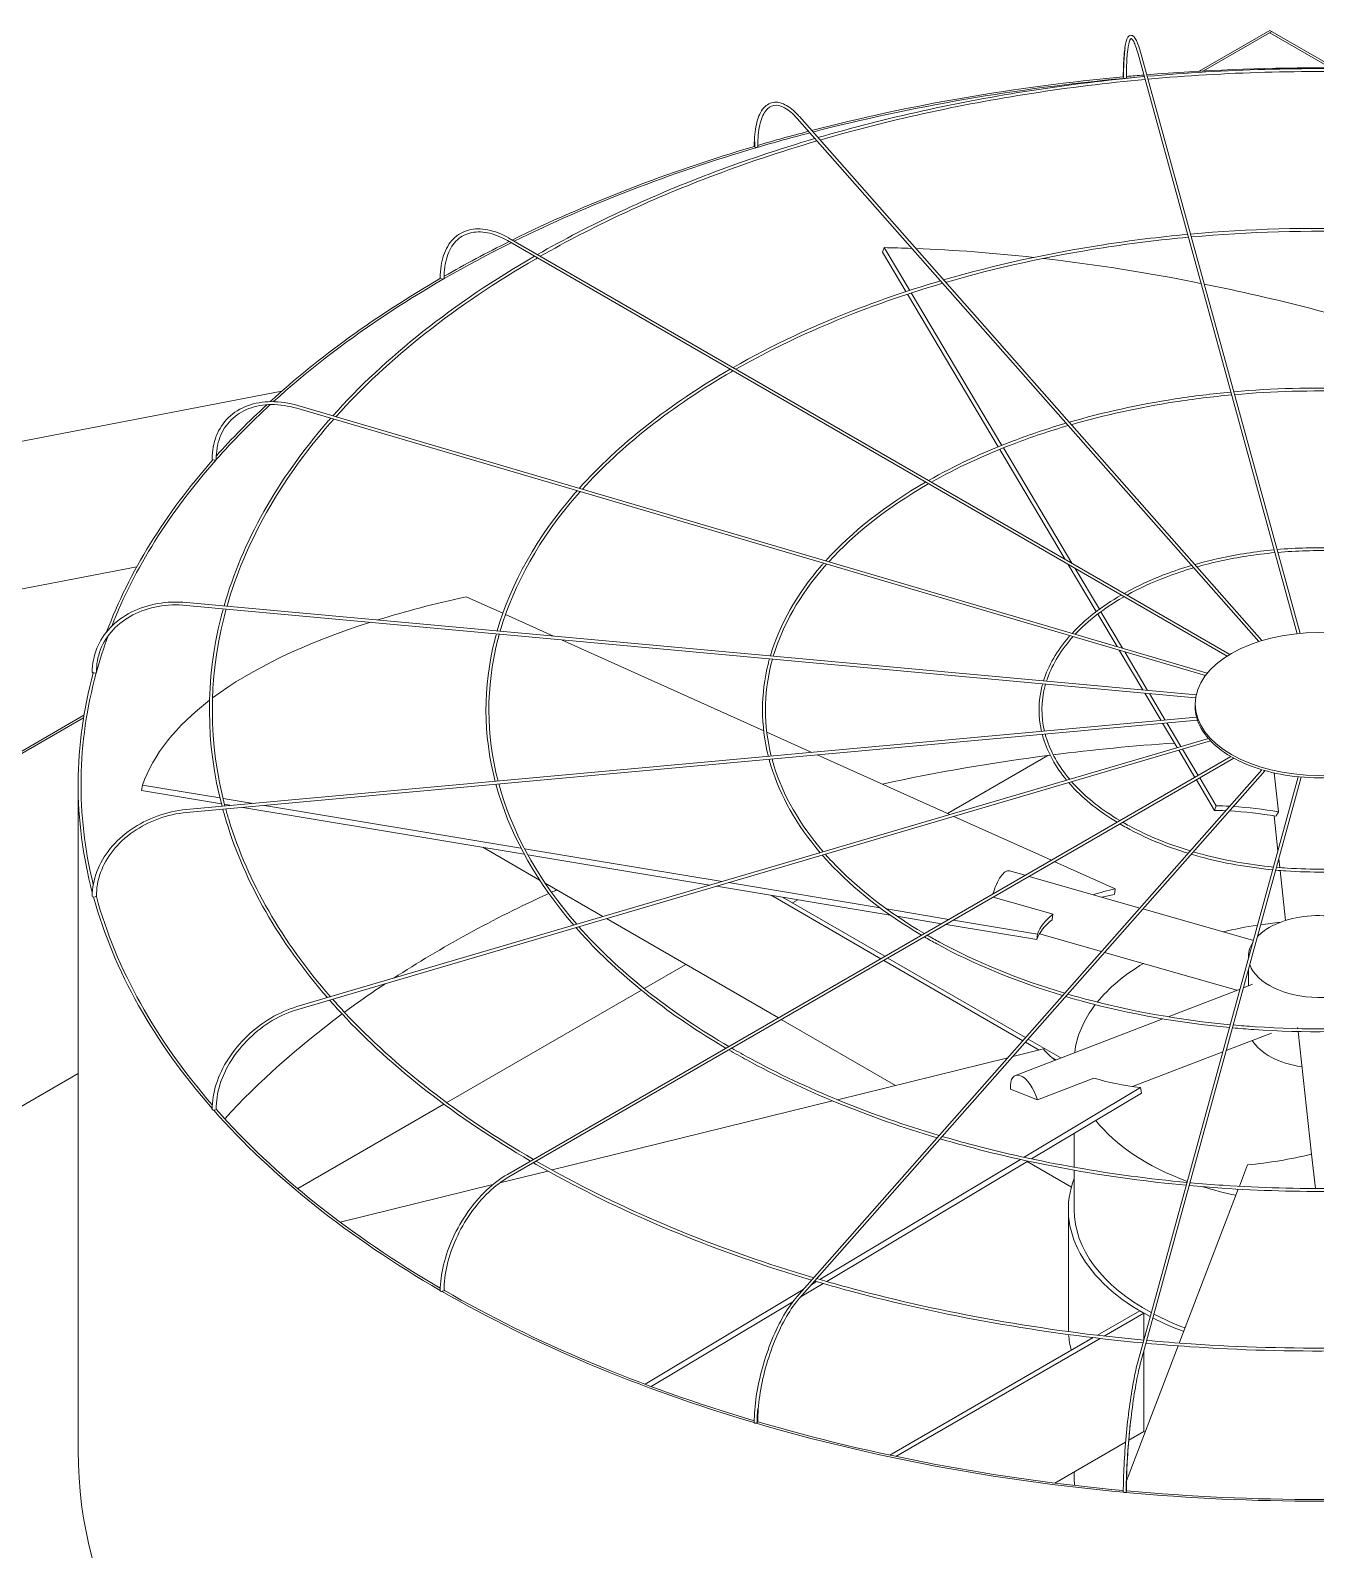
# Model space of a CAD drawing. Header units: millimetres. Extents: x -312439 to 477422, y -331570 to 212570.
# Drawn here: x 395178.6 to 395450.2, y 93202.4 to 93523.3 of the extents above; entities that cross this region are included whole.
import ezdxf

# ---------------------------------------------------------------- set-up
doc = ezdxf.new("R2010")
doc.units = ezdxf.units.MM

msp = doc.modelspace()

# ---------------------------------------------------------------- linework, layer by layer
at = {"color": 0, "linetype": 'Continuous', "lineweight": 0, "extrusion": (8.40036e-17, 0.816497, 0.57735)}
for p, q in [((395425.56, 93514.685), (395440.487, 93523.303)), ((395454.201, 93515.385), (395440.487, 93523.303)), ((395440.92, 93523.053), (395426.518, 93514.738)), ((395453.326, 93515.391), (395440.487, 93522.803)), ((395446.255, 93395.861), (395412.662, 93518.316)), ((395413.253, 93518.478), (395446.874, 93395.92)), ((395340.654, 93504.674), (395438.154, 93394.196)), ((395438.795, 93394.395), (395341.113, 93505.079)), ((395431.453, 93391.118), (395279.421, 93478.894)), ((395432.045, 93391.484), (395279.727, 93479.424)), ((395358.654, 93476.451), (395359.024, 93477.418)), ((395363.616, 93468.11), (395358.654, 93476.451)), ((395359.024, 93477.418), (395364.408, 93468.37)), ((395383.117, 93435.336), (395363.937, 93467.571)), ((395364.729, 93467.83), (395383.879, 93435.644)), ((395231.735, 93447.075), (394492.14, 93304.74)), ((395234.944, 93443.468), (395426.875, 93387.007)), ((395427.284, 93387.525), (395235.117, 93444.056)), ((395397.259, 93411.567), (395383.434, 93434.804)), ((395384.196, 93435.111), (395398.7, 93410.736)), ((395201.128, 93410), (394486.353, 93272.441)), ((395403.825, 93400.532), (395397.9, 93410.49)), ((395399.341, 93409.658), (395404.48, 93401.021)), ((395211.584, 93401.845), (395424.825, 93382.346)), ((395211.64, 93402.455), (395424.939, 93382.95)), ((395278.464, 93400.17), (395270.706, 93403.662)), ((395289.132, 93395.369), (395279.025, 93399.918)), ((395408.229, 93393.131), (395404.14, 93400.002)), ((395404.794, 93400.492), (395409.375, 93392.793)), ((395333.562, 93375.373), (395290.847, 93394.597)), ((395413.673, 93383.981), (395408.689, 93392.357)), ((395409.836, 93392.019), (395414.673, 93383.889)), ((395417.51, 93377.532), (395414.06, 93383.33)), ((395415.06, 93383.239), (395418.406, 93377.614)), ((395424.722, 93380.512), (395424.722, 93381.012)), ((395189.965, 93378.664), (394944.786, 93237.11)), ((394945.743, 93237.163), (395189.873, 93378.111)), ((395425.026, 93378.22), (395211.584, 93358.702)), ((395211.64, 93358.092), (395425.207, 93377.621)), ((395420.926, 93371.79), (395417.857, 93376.949)), ((395418.753, 93377.031), (395421.731, 93372.027)), ((395427.513, 93373.728), (395234.944, 93317.079)), ((395427.973, 93373.225), (395235.117, 93316.491)), ((395343.749, 93370.788), (395334.212, 93375.08)), ((395279.421, 93281.653), (395432.275, 93369.904)), ((395279.727, 93281.123), (395432.894, 93369.554)), ((395372.907, 93357.664), (395344.885, 93370.276)), ((395372.401, 93357.892), (395393.592, 93370.127)), ((395424.663, 93365.509), (395421.249, 93371.247)), ((395422.054, 93371.484), (395425.367, 93365.915)), ((395340.654, 93255.873), (395438.831, 93367.118)), ((395341.113, 93255.468), (395439.481, 93366.93)), ((395442.331, 93358.236), (395441.418, 93366.445)), ((395188.732, 93223.261), (395188.732, 93364.001)), ((395202.136, 93362.743), (395202.301, 93363.888)), ((395218.991, 93359.937), (395202.136, 93362.743)), ((395202.301, 93363.888), (395218.688, 93361.16)), ((395412.662, 93242.231), (395446.516, 93365.637)), ((395413.253, 93242.069), (395447.136, 93365.581)), ((395428.808, 93358.544), (395424.977, 93364.983)), ((395425.68, 93365.389), (395429.178, 93359.511)), ((395219.344, 93361.051), (395225.699, 93359.993)), ((395221.153, 93359.577), (395219.652, 93359.827)), ((395228.084, 93359.596), (395282.287, 93350.571)), ((395428.808, 93358.544), (395429.178, 93359.511)), ((395282.97, 93349.285), (395223.538, 93359.18)), ((395394.356, 93348.011), (395373.765, 93357.278)), ((395441.387, 93357.365), (395442.212, 93349.948)), ((395286.233, 93343.823), (395274.26, 93350.735)), ((395283.044, 93350.446), (395324.759, 93343.5)), ((395322.214, 93342.752), (395283.738, 93349.157)), ((395407.829, 93341.948), (395395.044, 93347.701)), ((395442.395, 93348.3), (395442.6, 93346.46)), ((395385.477, 93345.773), (395388.823, 93344.817)), ((395389.643, 93344.583), (395413.043, 93337.898)), ((395442.669, 93345.84), (395443.844, 93335.273)), ((395299.607, 93336.101), (395287.425, 93343.135)), ((395360.293, 93336.412), (395323.6, 93342.521)), ((395326.145, 93343.27), (395358.174, 93337.937)), ((395335.115, 93340.604), (395358.321, 93327.206)), ((395407.664, 93340.802), (395407.829, 93341.948)), ((395359.187, 93327.706), (395337.549, 93340.198)), ((395339.652, 93338.985), (395340.813, 93339.655)), ((395359.518, 93337.714), (395372.715, 93335.516)), ((395382.074, 93340.213), (395394.697, 93336.607)), ((395413.695, 93337.711), (395437.027, 93331.046)), ((395336.667, 93314.704), (395300.339, 93335.678)), ((395371.138, 93334.606), (395361.717, 93336.175)), ((395391.249, 93331.258), (395372.089, 93334.448)), ((395373.665, 93335.358), (395391.414, 93332.403)), ((395391.249, 93331.258), (395391.414, 93332.403)), ((395391.815, 93332.465), (395404.939, 93328.715)), ((395405.591, 93328.529), (395433.546, 93320.543)), ((395435.981, 93327.665), (395435.981, 93327.236)), ((395308.314, 93320.892), (395317.132, 93325.983)), ((395358.933, 93326.852), (395388.321, 93309.885)), ((395388.906, 93310.548), (395359.799, 93327.353)), ((395435.981, 93324.92), (395435.981, 93321.479)), ((395434.926, 93321.074), (395436.871, 93321.822)), ((395266.595, 93296.805), (395307.746, 93320.564)), ((395418.987, 93314.943), (395434.216, 93320.8)), ((395361.382, 93300.436), (395337.28, 93314.351)), ((395386.763, 93302.548), (395417.86, 93314.509)), ((395431.293, 93307.831), (395440.84, 93311.503)), ((395446.382, 93312.44), (395446.356, 93312.682)), ((395449.331, 93285.926), (395446.451, 93311.826)), ((395392.671, 93308.143), (395386.191, 93306.547)), ((395388.862, 93309.573), (395391.738, 93307.913)), ((395396.365, 93306.241), (395389.447, 93310.235)), ((395385.148, 93306.29), (395349.131, 93297.418)), ((395394.372, 93306.392), (395395.326, 93305.841)), ((395411.467, 93300.205), (395430.583, 93307.558)), ((395188.732, 93302.943), (395060.056, 93228.652)), ((395391.39, 93297.385), (395403.323, 93301.975)), ((395385.694, 93299.655), (395391.39, 93297.385)), ((395388.601, 93285.248), (395413.193, 93299.967)), ((395413.399, 93298.836), (395390.141, 93284.915)), ((395413.399, 93298.836), (395413.193, 93299.967)), ((395235.13, 93278.639), (395266.016, 93296.471)), ((395348.126, 93297.17), (395288.857, 93282.571)), ((395399.157, 93283.154), (395399.157, 93290.311)), ((395449.331, 93285.926), (395450.139, 93278.66)), ((395345.459, 93259.424), (395387.835, 93284.789)), ((395389.371, 93284.454), (395346.872, 93259.015)), ((395398.572, 93278.964), (395389.22, 93284.363)), ((395399.157, 93274.222), (395399.157, 93282.532)), ((395435.799, 93283.662), (395434.061, 93279.124)), ((395276.345, 93279.489), (395244.085, 93271.543)), ((395287.984, 93282.356), (395277.792, 93279.846)), ((395433.831, 93278.523), (395421.376, 93246.015)), ((395397.932, 93249.219), (395397.932, 93274.222)), ((395308.515, 93237.31), (395341.916, 93257.303)), ((395346.153, 93258.585), (395341.3, 93255.68)), ((395343.647, 93258.339), (395344.742, 93258.995)), ((395339.727, 93254.738), (395309.807, 93236.829)), ((395413.032, 93252.827), (395404.09, 93247.664)), ((395405.533, 93247.497), (395413.898, 93252.327)), ((395413.898, 93252.327), (395413.032, 93252.827)), ((395413.898, 93252.327), (395413.898, 93246.738)), ((395403.204, 93247.153), (395360.219, 93222.335)), ((395361.486, 93222.066), (395404.643, 93246.983)), ((395421.147, 93245.417), (395410.225, 93216.91)), ((395413.898, 93244.423), (395413.898, 93227.323)), ((395410.03, 93225.09), (395395.059, 93216.447)), ((395413.898, 93227.323), (395410.695, 93225.474)), ((395399.157, 93217.826), (395399.157, 93218.813)), ((395409.547, 93215.141), (395409.444, 93214.872))]:
    msp.add_line(p, q, dxfattribs=at)
at = {"color": 0, "linetype": 'Continuous', "lineweight": 0}
for centre, major_axis, ratio, start_param, end_param in [((395450.957, 93364.001), (-262.225, 0), 0.5773503, 4.8542575, 4.8684283), ((395450.957, 93364.001), (-262.225, 0), 0.5773503, 4.5737285, 4.8518651), ((395450.957, 93364.001), (-262.225, 0), 0.5773503, 4.8709744, 5.1337903), ((395450.957, 93364.001), (-261.613, 0), 0.5773503, 4.8702538, 5.1336735), ((395409.852, 93513.508), (0.306, 0), 0.5773503, 3.1415927, 3.7072911), ((395409.9, 93513.333), (0.306, 0.001), 0.5647458, 3.2969897, 4.867786), ((395409.9, 93513.333), (0.306, 0.001), 0.5647458, 4.867786, 6.2831853), ((395450.957, 93364.001), (-261.613, 0), 0.5773503, 4.8601846, 4.8693633), ((395450.957, 93364.001), (-261.613, 0), 0.5773503, 5.1364588, 5.1836819), ((395450.957, 93364.001), (-262.225, 0), 0.5773503, 5.1365691, 5.1818933), ((395450.957, 93364.001), (-262.225, 0), 0.5773503, 5.1849758, 5.420347), ((395450.957, 93364.001), (-261.613, 0), 0.5773503, 5.183912, 5.4201653), ((395331.87, 93498.879), (0.306, 0), 0.5773503, 3.1415927, 4.134446), ((395332.01, 93498.722), (0.306, 0.003), 0.5659728, 3.6079382, 5.1787345), ((395332.01, 93498.722), (0.306, 0.003), 0.5659728, 5.1787345, 6.2831853), ((395450.957, 93364.001), (-261.613, 0), 0.5773503, 5.4234857, 5.718128), ((395450.957, 93364.001), (-262.225, 0), 0.5773503, 5.4236595, 5.4949761), ((395451.327, 93322.284), (-236.033, 90.421), 0.5343599, 5.2814302, 5.3074736), ((395451.327, 93322.284), (-236.033, 90.421), 0.5343599, 5.1688261, 5.2776752), ((395451.327, 93322.284), (-236.033, 90.421), 0.5343599, 5.0198116, 5.1604272), ((395450.957, 93364.001), (-262.225, 0), 0.5773503, 5.4989549, 5.7196003), ((395265.536, 93471.054), (0.306, 0), 0.5773503, 3.1415927, 4.450555), ((395265.752, 93470.929), (0.306, 0.004), 0.5683066, 3.9193388, 5.4901351), ((395265.752, 93470.929), (0.306, 0.004), 0.5683066, 5.4901351, 6.2831853), ((395451.327, 93322.284), (-236.033, 90.421), 0.5343599, 4.8289255, 5.0170065), ((395450.957, 93364.001), (-261.613, 0), 0.5773503, 5.7230202, 5.8115447), ((395450.957, 93364.001), (-262.225, 0), 0.5773503, 5.7247725, 5.8068149), ((395450.957, 93364.001), (-262.225, 0), 0.5773503, 5.8129334, 6.0685314), ((395450.957, 93364.001), (-261.613, 0), 0.5773503, 5.8119417, 6.0598961), ((395217.341, 93432.755), (0.306, 0), 0.5773503, 3.1415927, 4.7647143), ((395217.614, 93432.675), (0.306, 0.005), 0.5715189, 4.2314546, 5.8022509), ((395217.614, 93432.675), (0.306, 0.005), 0.5715189, 5.8022509, 6.2831853), ((395451.122, 93322.463), (-250.189, 35.961), 0.3284711, 5.5638228, 5.6785471), ((395451.122, 93322.463), (-250.189, 35.961), 0.3284711, 5.6885713, 5.965771), ((395450.957, 93364.001), (-261.613, 0), 0.5773503, 6.0736106, 6.1250005), ((395450.957, 93364.001), (-262.225, 0), 0.5773503, 6.126925, 6.4343205), ((395450.957, 93364.001), (-261.613, 0), 0.5773503, 6.1262297, 6.4235661), ((395192.003, 93387.733), (0.306, 0), 0.5773503, 3.1415927, 5.0788735), ((395192.306, 93387.705), (0.306, 0.006), 0.5752952, 4.5444916, 6.1152879), ((395192.306, 93387.705), (0.306, 0.006), 0.5752952, 6.1152879, 6.2831853), ((395451.122, 93322.463), (-250.189, 35.961), 0.3284711, 5.9728515, 6.2156373), ((395450.849, 93380.512), (-26.126, 0), 0.5773503, 0, 0.1535113), ((395450.849, 93380.512), (-26.126, 0), 0.5773503, 0.160648, 0.4676706), ((395450.957, 93222.761), (-261.613, 0), 0.5773503, 4.8296672, 4.9289778), ((395450.849, 93380.512), (-26.126, 0), 0.5773503, 0.4748072, 0.7818298), ((395450.957, 93222.761), (-261.613, 0), 0.5773503, 4.9315023, 5.0730373), ((395450.849, 93380.512), (-26.126, 0), 0.5773503, 0.7889665, 1.0959891), ((395450.849, 93380.512), (-26.126, 0), 0.5773503, 1.1031258, 1.4101484), ((395450.849, 93380.512), (-26.126, 0), 0.5773503, 1.417285, 1.7243076), ((395451.327, 93322.284), (56.639, -21.698), 0.5343599, 2.113134, 2.1658809), ((395450.957, 93321.318), (-56.639, 21.698), 0.5343599, 5.2632147, 5.3074736), ((395450.957, 93321.318), (-56.639, 21.698), 0.5343599, 5.0728277, 5.2488944), ((395451.327, 93322.284), (56.639, -21.698), 0.5343599, 1.92896, 2.0989228), ((395383.959, 93340.458), (1.518, 5.315), 0.3621096, 0, 1.5955332), ((395192.003, 93340.394), (0.306, 0), 0.5773503, 3.1415927, 5.3930328), ((395450.957, 93364.001), (-262.225, 0), 0.5773503, 0.15775, 0.4689102), ((395192.306, 93340.421), (0.306, 0.006), 0.5792658, 4.8585762, 6.2831853), ((395450.957, 93364.001), (-261.613, 0), 0.5773503, 0.1573017, 0.4645126), ((395450.957, 93222.761), (-261.613, 0), 0.5773503, 5.3840325, 5.5566031), ((395450.957, 93222.761), (-261.613, 0), 0.5773503, 5.3759613, 5.381266), ((395451.122, 93322.463), (-60.036, 8.629), 0.3284711, 5.5638228, 5.6832782), ((395450.957, 93321.318), (-60.036, 8.629), 0.3284711, 5.5638228, 5.6281345), ((395450.957, 93321.318), (-60.036, 8.629), 0.3284711, 5.9809914, 6.2156373), ((395451.122, 93322.463), (-60.036, 8.629), 0.3284711, 5.9787164, 6.2156373), ((395450.957, 93305.353), (-51.8, 0), 0.5773503, 4.9668384, 5.1151413), ((395450.957, 93305.353), (-51.8, 0), 0.5773503, 4.8725497, 4.9536635), ((395450.957, 93327.665), (-14.976, 0), 0.5773503, 3.6916997, 5.4977871), ((395450.957, 93327.665), (-14.976, 0), 0.5773503, 5.9253681, 6.3268432), ((395450.957, 93327.665), (-14.976, 0), 0.5773503, 5.4977871, 5.7722245), ((395450.957, 93305.353), (-51.8, 0), 0.5773503, 5.5125312, 5.8454489), ((395450.957, 93327.665), (-14.976, 0), 0.5773503, 0.1968015, 2.9056449), ((395450.957, 93222.761), (-261.613, 0), 0.5773503, 5.5668053, 5.6187776), ((395450.957, 93222.761), (-261.613, 0), 0.5773503, 5.6218563, 5.7966666), ((395450.957, 93305.353), (-51.8, 0), 0.5773503, 5.864801, 6.2160224), ((395450.751, 93322.449), (-59.674, -10.853), 0.3443205, 0.1772511, 0.3142745), ((395450.957, 93312.758), (-14.976, 0), 0.5773503, 0.3310244, 1.3226651), ((395388.748, 93297.389), (-1.984, 5.159), 0.4527097, 4.5393785, 7.2340672), ((395450.751, 93322.449), (-59.674, -10.853), 0.3443205, 0.5921448, 0.8290657), ((395217.341, 93295.371), (0.306, 0), 0.5773503, 3.1415927, 5.7071921), ((395217.614, 93295.451), (0.306, 0.005), 0.5830421, 5.1737369, 6.2831853), ((395450.957, 93364.001), (-261.613, 0), 0.5773503, 0.4715588, 0.781436), ((395450.957, 93364.001), (-262.225, 0), 0.5773503, 0.4717795, 0.7837457), ((395450.957, 93305.353), (-51.8, 0), 0.5773503, 0.4237953, 1.0021877), ((395450.587, 93322.257), (-56.425, -22.248), 0.5660586, 1.0925617, 1.3294826), ((395450.957, 93274.222), (-53.025, 0), 0.5773503, 6.0678252, 7.1147249), ((395450.957, 93305.353), (-51.8, 0), 0.5773503, 1.0153625, 1.0203014), ((395450.957, 93305.353), (-51.8, 0), 0.5773503, 1.0757224, 1.2236785), ((395450.957, 93274.222), (51.8, 0), 0.5773503, 3.1415927, 3.9574848), ((395265.536, 93257.073), (0.306, 0), 0.5773503, 3.1415927, 6.0213513), ((395450.957, 93364.001), (-262.225, 0), 0.5773503, 0.7858257, 1.0981183), ((395265.752, 93257.198), (0.306, 0.004), 0.5862544, 5.4898935, 6.2831853), ((395450.957, 93364.001), (-261.613, 0), 0.5773503, 0.7858227, 1.096892), ((395450.957, 93274.222), (-53.025, 0), 0.5773503, 0.8456372, 1.0001122), ((395450.957, 93274.222), (51.8, 0), 0.5773503, 3.9720631, 4.1329788), ((395450.957, 93249.219), (53.025, 0), 0.5773503, 3.1415927, 3.1671433), ((395450.957, 93249.219), (53.025, 0), 0.5773503, 3.1875095, 3.2970925), ((395331.87, 93229.247), (-0.306, 0), 0.5773503, 0, 3.1415927), ((395450.957, 93364.001), (-262.225, 0), 0.5773503, 1.0998851, 1.4125333), ((395332.01, 93229.405), (-0.306, -0.003), 0.5885883, 2.6652649, 3.1415927), ((395450.957, 93364.001), (-261.613, 0), 0.5773503, 1.1000981, 1.4118355), ((395450.957, 93249.219), (53.025, 0), 0.5773503, 3.9385413, 3.9453811), ((395450.957, 93223.261), (262.225, 0), 0.5773503, 3.1415927, 5.4977871), ((395450.957, 93217.826), (51.8, 0), 0.5773503, 3.1415927, 3.2048035), ((395409.852, 93214.619), (-0.306, 0), 0.5773503, 0, 3.1415927), ((395450.957, 93364.001), (-262.225, 0), 0.5773503, 1.4139544, 1.727034), ((395409.9, 93214.793), (-0.306, -0.001), 0.5898153, 2.9827557, 3.1415927), ((395450.957, 93364.001), (-261.613, 0), 0.5773503, 1.41439, 1.726367)]:
    msp.add_ellipse(centre, major_axis=major_axis, ratio=ratio, start_param=start_param, end_param=end_param, dxfattribs=at)
msp.add_ellipse((395450.849, 93381.012), major_axis=(26.126, 0), ratio=0.5773503, dxfattribs=at)
for points, knots in [([(395409.545, 93513.508), (395409.545, 93515.212), (395409.597, 93516.728), (395409.8, 93519.247), (395409.949, 93520.246), (395410.351, 93521.668), (395410.577, 93522.183), (395411.362, 93522.299), (395411.61, 93522.151), (395412.161, 93521.566), (395412.469, 93520.911), (395412.948, 93519.53), (395413.101, 93519.032), (395413.253, 93518.478)], [4.712389, 4.712389, 4.712389, 4.712389, 5.0265482, 5.0265482, 5.3407075, 5.3407075, 5.6548668, 5.6548668, 5.8236028, 5.8236028, 6.1377621, 6.1377621, 6.2831853, 6.2831853, 6.2831853, 6.2831853]), ([(395412.662, 93518.316), (395412.344, 93519.476), (395412.025, 93520.368), (395411.468, 93521.448), (395411.219, 93521.598), (395411.193, 93521.598), (395410.988, 93521.45), (395410.635, 93520.285), (395410.491, 93519.435), (395410.281, 93517.191), (395410.219, 93515.761), (395410.205, 93513.873), (395410.205, 93513.606), (395410.206, 93513.334)], [0, 0, 0, 0, 0.3152669, 0.3152669, 0.6094726, 0.6094726, 0.9267406, 0.9267406, 1.2208373, 1.2208373, 1.5356304, 1.5356304, 1.5863402, 1.5863402, 1.5863402, 1.5863402]), ([(395409.927, 93519.644), (395409.918, 93519.583), (395409.909, 93519.521), (395409.757, 93518.434), (395409.663, 93517.131), (395409.6, 93514.894), (395409.591, 93514.133), (395409.593, 93513.333)], [1.10131175, 1.10131175, 1.10131175, 1.10131175, 1.12076762, 1.12076762, 1.43803566, 1.43803566, 1.5863026, 1.5863026, 1.5863026, 1.5863026]), ([(395413.972, 93513.541), (395405.965, 93512.804), (395398.025, 93511.827), (395374.598, 93508.201), (395359.436, 93504.853), (395345.029, 93500.642)], [5.65586592, 5.65586592, 5.65586592, 5.65586592, 5.75969853, 5.75969853, 5.96646224, 5.96646224, 5.96646224, 5.96646224]), ([(395487.106, 93513.598), (395479.611, 93514.276), (395472.06, 93514.743), (395447.832, 93515.559), (395431.074, 93515.089), (395414.592, 93513.598)], [5.342386, 5.342386, 5.342386, 5.342386, 5.43953692, 5.43953692, 5.65318828, 5.65318828, 5.65318828, 5.65318828]), ([(395486.941, 93512.998), (395479.423, 93513.676), (395471.848, 93514.141), (395447.729, 93514.941), (395431.107, 93514.472), (395414.756, 93512.998)], [5.34285963, 5.34285963, 5.34285963, 5.34285963, 5.44045758, 5.44045758, 5.65271466, 5.65271466, 5.65271466, 5.65271466]), ([(395414.137, 93512.941), (395406.059, 93512.2), (395398.05, 93511.214), (395374.729, 93507.596), (395359.732, 93504.288), (395345.477, 93500.135)], [5.65539644, 5.65539644, 5.65539644, 5.65539644, 5.76029586, 5.76029586, 5.96514032, 5.96514032, 5.96514032, 5.96514032]), ([(395331.564, 93498.879), (395331.564, 93500.595), (395331.715, 93502.144), (395332.311, 93504.769), (395332.756, 93505.847), (395333.937, 93507.432), (395334.686, 93507.938), (395336.326, 93508.223), (395337.185, 93508.05), (395338.999, 93507.129), (395339.963, 93506.343), (395340.987, 93505.221), (395341.05, 93505.15), (395341.113, 93505.079)], [4.712389, 4.712389, 4.712389, 4.712389, 5.0265482, 5.0265482, 5.3407075, 5.3407075, 5.6548668, 5.6548668, 5.9484515, 5.9484515, 6.2626108, 6.2626108, 6.2831853, 6.2831853, 6.2831853, 6.2831853]), ([(395340.654, 93504.674), (395339.74, 93505.71), (395338.832, 93506.475), (395337.149, 93507.397), (395336.383, 93507.554), (395335.042, 93507.319), (395334.445, 93506.925), (395333.417, 93505.526), (395333.001, 93504.521), (395332.449, 93502.018), (395332.309, 93500.527), (395332.315, 93498.821), (395332.315, 93498.773), (395332.316, 93498.724)], [0, 0, 0, 0, 0.3146448, 0.3146448, 0.6289116, 0.6289116, 0.9461796, 0.9461796, 1.2634477, 1.2634477, 1.5772832, 1.5772832, 1.5863402, 1.5863402, 1.5863402, 1.5863402]), ([(395344.38, 93500.452), (395336.707, 93498.191), (395329.249, 93495.686), (395309.017, 93487.998), (395296.84, 93482.29), (395285.762, 93475.94)], [5.96956861, 5.96956861, 5.96956861, 5.96956861, 6.07987049, 6.07987049, 6.27966483, 6.27966483, 6.27966483, 6.27966483]), ([(395344.827, 93499.945), (395337.054, 93497.663), (395329.503, 93495.129), (395309.352, 93487.468), (395297.326, 93481.84), (395286.376, 93475.585)], [5.96825255, 5.96825255, 5.96825255, 5.96825255, 6.08012371, 6.08012371, 6.27780239, 6.27780239, 6.27780239, 6.27780239]), ([(395331.713, 93499.734), (395331.707, 93499.53), (395331.704, 93499.323), (395331.702, 93498.983), (395331.702, 93498.853), (395331.703, 93498.721)], [7.805980691, 7.805980691, 7.805980691, 7.805980691, 7.845140151, 7.845140151, 7.869416781, 7.869416781, 7.869416781, 7.869416781]), ([(395265.23, 93471.054), (395265.23, 93472.779), (395265.466, 93474.374), (395266.399, 93477.153), (395267.098, 93478.337), (395268.896, 93480.157), (395269.995, 93480.793), (395272.463, 93481.445), (395273.829, 93481.462), (395276.694, 93480.893), (395278.193, 93480.305), (395279.701, 93479.439), (395279.714, 93479.432), (395279.727, 93479.424)], [0, 0, 0, 0, 0.3141593, 0.3141593, 0.6283185, 0.6283185, 0.9411039, 0.9411039, 1.2538555, 1.2538555, 1.5680148, 1.5680148, 1.5707963, 1.5707963, 1.5707963, 1.5707963]), ([(395477.963, 93480.27), (395472.379, 93480.773), (395466.754, 93481.12), (395448.636, 93481.732), (395436.083, 93481.382), (395423.734, 93480.27)], [5.34296141, 5.34296141, 5.34296141, 5.34296141, 5.43938168, 5.43938168, 5.65261288, 5.65261288, 5.65261288, 5.65261288]), ([(395279.421, 93478.894), (395277.983, 93479.724), (395276.552, 93480.284), (395273.852, 93480.819), (395272.586, 93480.795), (395270.334, 93480.181), (395269.348, 93479.594), (395267.725, 93477.9), (395267.089, 93476.791), (395266.244, 93474.144), (395266.036, 93472.606), (395266.058, 93470.933)], [4.712389, 4.712389, 4.712389, 4.712389, 5.029657, 5.029657, 5.3469251, 5.3469251, 5.6641931, 5.6641931, 5.9814611, 5.9814611, 6.2987292, 6.2987292, 6.2987292, 6.2987292]), ([(395423.115, 93480.213), (395417.129, 93479.661), (395411.193, 93478.93), (395393.677, 93476.221), (395382.339, 93473.721), (395371.562, 93470.577)], [5.65618024, 5.65618024, 5.65618024, 5.65618024, 5.75959703, 5.75959703, 5.96555925, 5.96555925, 5.96555925, 5.96555925]), ([(395423.279, 93479.613), (395417.224, 93479.057), (395411.218, 93478.317), (395393.808, 93475.615), (395382.636, 93473.156), (395372.01, 93470.07)], [5.6555551, 5.6555551, 5.6555551, 5.6555551, 5.760393, 5.760393, 5.9637948, 5.9637948, 5.9637948, 5.9637948]), ([(395477.798, 93479.67), (395472.191, 93480.173), (395466.542, 93480.519), (395448.533, 93481.114), (395436.116, 93480.766), (395423.899, 93479.67)], [5.34359392, 5.34359392, 5.34359392, 5.34359392, 5.44060854, 5.44060854, 5.65198037, 5.65198037, 5.65198037, 5.65198037]), ([(395370.913, 93470.387), (395365.162, 93468.693), (395359.573, 93466.815), (395344.453, 93461.07), (395335.362, 93456.815), (395327.086, 93452.082)], [5.96969757, 5.96969757, 5.96969757, 5.96969757, 6.07982614, 6.07982614, 6.27841616, 6.27841616, 6.27841616, 6.27841616]), ([(395371.36, 93469.88), (395365.51, 93468.164), (395359.827, 93466.258), (395344.788, 93460.54), (395335.849, 93456.364), (395327.7, 93451.727)], [5.96794353, 5.96794353, 5.96794353, 5.96794353, 6.08016355, 6.08016355, 6.27592849, 6.27592849, 6.27592849, 6.27592849]), ([(395432.255, 93446.896), (395428.292, 93446.529), (395424.361, 93446.045), (395412.754, 93444.251), (395405.237, 93442.598), (395398.087, 93440.522)], [5.65683386, 5.65683386, 5.65683386, 5.65683386, 5.75939254, 5.75939254, 5.96383461, 5.96383461, 5.96383461, 5.96383461]), ([(395432.419, 93446.296), (395428.386, 93445.925), (395424.386, 93445.432), (395412.885, 93443.646), (395405.534, 93442.033), (395398.535, 93440.014)], [5.65589869, 5.65589869, 5.65589869, 5.65589869, 5.76058509, 5.76058509, 5.96118261, 5.96118261, 5.96118261, 5.96118261]), ([(395468.823, 93446.953), (395465.15, 93447.281), (395461.449, 93447.509), (395449.44, 93447.917), (395441.089, 93447.688), (395432.874, 93446.953)], [5.34408303, 5.34408303, 5.34408303, 5.34408303, 5.43906993, 5.43906993, 5.65149126, 5.65149126, 5.65149126, 5.65149126]), ([(395468.659, 93446.353), (395464.962, 93446.681), (395461.237, 93446.907), (395449.337, 93447.299), (395441.122, 93447.071), (395433.039, 93446.353)], [5.34503474, 5.34503474, 5.34503474, 5.34503474, 5.44090812, 5.44090812, 5.65053954, 5.65053954, 5.65053954, 5.65053954]), ([(395217.035, 93432.755), (395217.035, 93434.488), (395217.334, 93436.138), (395218.51, 93439.108), (395219.386, 93440.426), (395221.627, 93442.593), (395222.99, 93443.441), (395226.062, 93444.582), (395227.769, 93444.876), (395231.357, 93444.889), (395233.238, 93444.608), (395235.117, 93444.056)], [4.712389, 4.712389, 4.712389, 4.712389, 5.0265482, 5.0265482, 5.3407075, 5.3407075, 5.6548668, 5.6548668, 5.969026, 5.969026, 6.2831853, 6.2831853, 6.2831853, 6.2831853]), ([(395234.944, 93443.468), (395233.128, 93444.002), (395231.315, 93444.269), (395227.881, 93444.246), (395226.259, 93443.956), (395223.367, 93442.856), (395222.096, 93442.046), (395220.022, 93439.988), (395219.218, 93438.739), (395218.152, 93435.916), (395217.892, 93434.342), (395217.92, 93432.68)], [0, 0, 0, 0, 0.317268, 0.317268, 0.6345361, 0.6345361, 0.9518041, 0.9518041, 1.2690722, 1.2690722, 1.5863402, 1.5863402, 1.5863402, 1.5863402]), ([(395242.085, 93441.368), (395241.859, 93441.112), (395241.635, 93440.857), (395230.795, 93428.388), (395223.397, 93415.233), (395219.562, 93401.731)], [0.31387846, 0.31387846, 0.31387846, 0.31387846, 0.32022171, 0.32022171, 0.6228537, 0.6228537, 0.6228537, 0.6228537]), ([(395242.734, 93441.177), (395242.461, 93440.869), (395242.19, 93440.561), (395231.358, 93428.115), (395224.005, 93415.059), (395220.183, 93401.674)], [0.31209175, 0.31209175, 0.31209175, 0.31209175, 0.31977769, 0.31977769, 0.62202139, 0.62202139, 0.62202139, 0.62202139]), ([(395397.438, 93440.332), (395393.613, 93439.204), (395389.895, 93437.954), (395379.885, 93434.152), (395373.878, 93431.347), (395368.4, 93428.229)], [5.97003164, 5.97003164, 5.97003164, 5.97003164, 6.07973571, 6.07973571, 6.27604568, 6.27604568, 6.27604568, 6.27604568]), ([(395397.885, 93439.825), (395393.96, 93438.675), (395390.149, 93437.397), (395380.22, 93433.622), (395374.365, 93430.896), (395369.015, 93427.874)], [5.96740299, 5.96740299, 5.96740299, 5.96740299, 6.08024114, 6.08024114, 6.27230164, 6.27230164, 6.27230164, 6.27230164]), ([(395294.15, 93426.051), (395293.974, 93425.851), (395293.799, 93425.651), (395285.705, 93416.339), (395280.169, 93406.528), (395277.273, 93396.453)], [0.31368489, 0.31368489, 0.31368489, 0.31368489, 0.32029533, 0.32029533, 0.62093354, 0.62093354, 0.62093354, 0.62093354]), ([(395294.799, 93425.86), (395294.575, 93425.608), (395294.353, 93425.356), (395286.268, 93416.067), (395280.776, 93406.354), (395277.894, 93396.397)], [0.31130083, 0.31130083, 0.31130083, 0.31130083, 0.31970361, 0.31970361, 0.61980435, 0.61980435, 0.61980435, 0.61980435]), ([(395459.683, 93413.636), (395457.92, 93413.79), (395456.145, 93413.898), (395450.244, 93414.101), (395446.097, 93413.993), (395442.014, 93413.636)], [5.34742678, 5.34742678, 5.34742678, 5.34742678, 5.43812478, 5.43812478, 5.64814751, 5.64814751, 5.64814751, 5.64814751]), ([(395441.394, 93413.579), (395439.454, 93413.398), (395437.529, 93413.16), (395431.832, 93412.281), (395428.135, 93411.475), (395424.612, 93410.465)], [5.65878241, 5.65878241, 5.65878241, 5.65878241, 5.75876753, 5.75876753, 5.95869527, 5.95869527, 5.95869527, 5.95869527]), ([(395441.559, 93412.98), (395439.548, 93412.793), (395437.555, 93412.547), (395431.963, 93411.676), (395428.432, 93410.91), (395425.061, 93409.956)], [5.65692719, 5.65692719, 5.65692719, 5.65692719, 5.76114351, 5.76114351, 5.95335964, 5.95335964, 5.95335964, 5.95335964]), ([(395459.519, 93413.035), (395457.732, 93413.189), (395455.933, 93413.296), (395450.141, 93413.483), (395446.13, 93413.376), (395442.179, 93413.035)], [5.34934775, 5.34934775, 5.34934775, 5.34934775, 5.44178794, 5.44178794, 5.64622654, 5.64622654, 5.64622654, 5.64622654]), ([(395346.208, 93410.737), (395346.083, 93410.596), (395345.959, 93410.454), (395340.611, 93404.299), (395336.937, 93397.826), (395334.982, 93391.176)], [0.31344956, 0.31344956, 0.31344956, 0.31344956, 0.32044212, 0.32044212, 0.61727915, 0.61727915, 0.61727915, 0.61727915]), ([(395346.857, 93410.546), (395346.685, 93410.353), (395346.514, 93410.159), (395341.174, 93404.027), (395337.545, 93397.653), (395335.603, 93391.12)], [0.30986952, 0.30986952, 0.30986952, 0.30986952, 0.31955549, 0.31955549, 0.6155298, 0.6155298, 0.6155298, 0.6155298]), ([(395423.962, 93410.276), (395422.064, 93409.715), (395420.217, 93409.094), (395415.317, 93407.234), (395412.393, 93405.879), (395409.715, 93404.376)], [5.97102709, 5.97102709, 5.97102709, 5.97102709, 6.0794509, 6.0794509, 6.26898955, 6.26898955, 6.26898955, 6.26898955]), ([(395424.41, 93409.769), (395422.411, 93409.186), (395420.471, 93408.537), (395415.653, 93406.704), (395412.882, 93405.428), (395410.333, 93404.019)], [5.96578422, 5.96578422, 5.96578422, 5.96578422, 6.08045705, 6.08045705, 6.26142742, 6.26142742, 6.26142742, 6.26142742]), ([(395191.697, 93387.733), (395191.697, 93389.469), (395192.03, 93391.177), (395193.329, 93394.363), (395194.294, 93395.841), (395196.759, 93398.42), (395198.257, 93399.521), (395201.637, 93401.242), (395203.518, 93401.861), (395207.48, 93402.563), (395209.56, 93402.645), (395211.64, 93402.455)], [4.712389, 4.712389, 4.712389, 4.712389, 5.0265482, 5.0265482, 5.3407075, 5.3407075, 5.6548668, 5.6548668, 5.969026, 5.969026, 6.2831853, 6.2831853, 6.2831853, 6.2831853]), ([(395211.584, 93401.845), (395209.569, 93402.03), (395207.554, 93401.947), (395203.731, 93401.259), (395201.922, 93400.653), (395198.691, 93398.982), (395197.269, 93397.918), (395194.95, 93395.439), (395194.053, 93394.025), (395192.869, 93390.987), (395192.581, 93389.363), (395192.612, 93387.711)], [6.2831853, 6.2831853, 6.2831853, 6.2831853, 6.6004533, 6.6004533, 6.9177214, 6.9177214, 7.2349894, 7.2349894, 7.5522575, 7.5522575, 7.8695255, 7.8695255, 7.8695255, 7.8695255]), ([(395219.394, 93401.131), (395219.235, 93400.554), (395219.082, 93399.975), (395215.583, 93386.156), (395215.65, 93372.622), (395219.133, 93359.392)], [0.6273321, 0.6273321, 0.6273321, 0.6273321, 0.64026634, 0.64026634, 0.9362265, 0.9362265, 0.9362265, 0.9362265]), ([(395220.014, 93401.074), (395219.852, 93400.489), (395219.696, 93399.904), (395216.193, 93386.118), (395216.262, 93372.637), (395219.751, 93359.449)], [0.62653255, 0.62653255, 0.62653255, 0.62653255, 0.63973087, 0.63973087, 0.93697289, 0.93697289, 0.93697289, 0.93697289]), ([(395277.104, 93395.854), (395276.979, 93395.402), (395276.859, 93394.95), (395274.247, 93384.626), (395274.278, 93374.536), (395276.838, 93364.669)], [0.62689443, 0.62689443, 0.62689443, 0.62689443, 0.64035432, 0.64035432, 0.93404611, 0.93404611, 0.93404611, 0.93404611]), ([(395277.724, 93395.797), (395277.596, 93395.338), (395277.473, 93394.879), (395274.857, 93384.588), (395274.89, 93374.551), (395277.456, 93364.725)], [0.62582334, 0.62582334, 0.62582334, 0.62582334, 0.63964072, 0.63964072, 0.93502054, 0.93502054, 0.93502054, 0.93502054]), ([(395398.266, 93395.423), (395398.192, 93395.34), (395398.12, 93395.258), (395395.517, 93392.258), (395393.705, 93389.124), (395392.695, 93385.899)], [0.31275087, 0.31275087, 0.31275087, 0.31275087, 0.32087906, 0.32087906, 0.60646372, 0.60646372, 0.60646372, 0.60646372]), ([(395398.916, 93395.232), (395398.795, 93395.097), (395398.675, 93394.962), (395396.082, 93391.987), (395394.315, 93388.952), (395393.319, 93385.842)], [0.30556743, 0.30556743, 0.30556743, 0.30556743, 0.31911145, 0.31911145, 0.60263629, 0.60263629, 0.60263629, 0.60263629]), ([(395334.81, 93390.577), (395334.721, 93390.255), (395334.635, 93389.933), (395332.91, 93383.104), (395332.907, 93376.453), (395334.547, 93369.946)], [0.62618978, 0.62618978, 0.62618978, 0.62618978, 0.64052907, 0.64052907, 0.92987427, 0.92987427, 0.92987427, 0.92987427]), ([(395335.43, 93390.52), (395335.338, 93390.191), (395335.25, 93389.862), (395333.52, 93383.066), (395333.519, 93376.468), (395335.165, 93370.003)], [0.62457061, 0.62457061, 0.62457061, 0.62457061, 0.6394598, 0.6394598, 0.93127617, 0.93127617, 0.93127617, 0.93127617]), ([(395392.517, 93385.3), (395392.463, 93385.108), (395392.411, 93384.916), (395391.572, 93381.582), (395391.538, 93378.371), (395392.263, 93375.224)], [0.62410482, 0.62410482, 0.62410482, 0.62410482, 0.64104385, 0.64104385, 0.91753144, 0.91753144, 0.91753144, 0.91753144]), ([(395393.137, 93385.243), (395393.08, 93385.044), (395393.026, 93384.844), (395392.183, 93381.544), (395392.15, 93378.385), (395392.878, 93375.28)], [0.62079185, 0.62079185, 0.62079185, 0.62079185, 0.63891194, 0.63891194, 0.91997787, 0.91997787, 0.91997787, 0.91997787]), ([(395392.41, 93374.622), (395392.479, 93374.358), (395392.554, 93374.094), (395393.568, 93370.743), (395395.237, 93367.735), (395397.57, 93364.919)], [0.93516687, 0.93516687, 0.93516687, 0.93516687, 0.95843835, 0.95843835, 1.2316048, 1.2316048, 1.2316048, 1.2316048]), ([(395393.029, 93374.679), (395393.098, 93374.421), (395393.172, 93374.163), (395394.188, 93370.867), (395395.86, 93367.897), (395398.21, 93365.108)], [0.93813971, 0.93813971, 0.93813971, 0.93813971, 0.96156851, 0.96156851, 1.23828559, 1.23828559, 1.23828559, 1.23828559]), ([(395334.703, 93369.345), (395334.826, 93368.887), (395334.957, 93368.428), (395337.035, 93361.597), (395340.553, 93355.392), (395345.504, 93349.603)], [0.93878416, 0.93878416, 0.93878416, 0.93878416, 0.9592157, 0.9592157, 1.24402203, 1.24402203, 1.24402203, 1.24402203]), ([(395335.322, 93369.402), (395335.445, 93368.949), (395335.575, 93368.497), (395337.655, 93361.723), (395341.178, 93355.555), (395346.148, 93349.793)], [0.94031776, 0.94031776, 0.94031776, 0.94031776, 0.96078603, 0.96078603, 1.24747633, 1.24747633, 1.24747633, 1.24747633]), ([(395276.997, 93364.068), (395277.173, 93363.415), (395277.36, 93362.763), (395280.501, 93352.452), (395285.872, 93343.049), (395293.443, 93334.288)], [0.94000678, 0.94000678, 0.94000678, 0.94000678, 0.95947637, 0.95947637, 1.24820492, 1.24820492, 1.24820492, 1.24820492]), ([(395277.616, 93364.125), (395277.792, 93363.478), (395277.979, 93362.831), (395281.121, 93352.578), (395286.497, 93343.213), (395294.089, 93334.478)], [0.94103976, 0.94103976, 0.94103976, 0.94103976, 0.9605244, 0.9605244, 1.25053309, 1.25053309, 1.25053309, 1.25053309]), ([(395398.002, 93364.408), (395398.249, 93364.123), (395398.502, 93363.84), (395401.308, 93360.808), (395404.502, 93358.265), (395408.228, 93356.02)], [1.24820371, 1.24820371, 1.24820371, 1.24820371, 1.27608724, 1.27608724, 1.54927756, 1.54927756, 1.54927756, 1.54927756]), ([(395398.649, 93364.599), (395398.902, 93364.311), (395399.161, 93364.026), (395401.96, 93361.059), (395405.133, 93358.569), (395408.835, 93356.37)], [1.2552022, 1.2552022, 1.2552022, 1.2552022, 1.28394226, 1.28394226, 1.55644282, 1.55644282, 1.55644282, 1.55644282]), ([(395191.697, 93340.394), (395191.697, 93342.13), (395192.03, 93343.894), (395193.324, 93347.304), (395194.284, 93348.95), (395196.737, 93351.965), (395198.228, 93353.334), (395201.596, 93355.664), (395203.472, 93356.626), (395207.426, 93358.05), (395209.505, 93358.512), (395211.584, 93358.702)], [4.712389, 4.712389, 4.712389, 4.712389, 5.0265482, 5.0265482, 5.3407075, 5.3407075, 5.6548668, 5.6548668, 5.969026, 5.969026, 6.2831853, 6.2831853, 6.2831853, 6.2831853]), ([(395211.64, 93358.092), (395209.624, 93357.908), (395207.608, 93357.457), (395203.777, 93356.067), (395201.963, 93355.128), (395198.72, 93352.857), (395197.29, 93351.526), (395194.96, 93348.608), (395194.058, 93347.022), (395192.869, 93343.754), (395192.581, 93342.073), (395192.612, 93340.427)], [0, 0, 0, 0, 0.317268, 0.317268, 0.6345361, 0.6345361, 0.9518041, 0.9518041, 1.2690722, 1.2690722, 1.5863402, 1.5863402, 1.5863402, 1.5863402]), ([(395219.293, 93358.792), (395219.522, 93357.948), (395219.765, 93357.104), (395223.968, 93343.316), (395231.195, 93330.712), (395241.392, 93318.976)], [0.94070481, 0.94070481, 0.94070481, 0.94070481, 0.95960699, 0.95960699, 1.25038008, 1.25038008, 1.25038008, 1.25038008]), ([(395219.912, 93358.849), (395220.141, 93358.01), (395220.383, 93357.173), (395224.588, 93343.442), (395231.82, 93330.875), (395242.039, 93319.166)], [0.94148414, 0.94148414, 0.94148414, 0.94148414, 0.96039344, 0.96039344, 1.25213605, 1.25213605, 1.25213605, 1.25213605]), ([(395441.831, 93357.291), (395441.936, 93357.565), (395442.076, 93357.843), (395442.276, 93358.155), (395442.303, 93358.195), (395442.331, 93358.236)], [0, 0, 0, 0, 1.7008868, 1.7008868, 1.9577529, 1.9577529, 1.9577529, 1.9577529]), ([(395408.831, 93355.661), (395409.281, 93355.398), (395409.737, 93355.14), (395414.101, 93352.746), (395418.505, 93350.918), (395423.253, 93349.467)], [1.5639266, 1.5639266, 1.5639266, 1.5639266, 1.59638594, 1.59638594, 1.86940636, 1.86940636, 1.86940636, 1.86940636]), ([(395409.443, 93356.014), (395409.888, 93355.757), (395410.342, 93355.504), (395414.658, 93353.17), (395419.01, 93351.387), (395423.699, 93349.972)], [1.5712561, 1.5712561, 1.5712561, 1.5712561, 1.60358263, 1.60358263, 1.87454698, 1.87454698, 1.87454698, 1.87454698]), ([(395345.944, 93349.094), (395346.397, 93348.575), (395346.862, 93348.059), (395352.572, 93341.918), (395359.182, 93336.724), (395366.91, 93332.165)], [1.2523872, 1.2523872, 1.2523872, 1.2523872, 1.27803342, 1.27803342, 1.55997281, 1.55997281, 1.55997281, 1.55997281]), ([(395346.591, 93349.284), (395347.051, 93348.763), (395347.522, 93348.245), (395353.224, 93342.169), (395359.815, 93337.029), (395367.519, 93332.517)], [1.2559207, 1.2559207, 1.2559207, 1.2559207, 1.28197401, 1.28197401, 1.56361702, 1.56361702, 1.56361702, 1.56361702]), ([(395423.898, 93349.273), (395424.52, 93349.089), (395425.148, 93348.911), (395430.646, 93347.42), (395435.824, 93346.488), (395441.123, 93345.977)], [1.88173801, 1.88173801, 1.88173801, 1.88173801, 1.91726722, 1.91726722, 2.19052772, 2.19052772, 2.19052772, 2.19052772]), ([(395424.346, 93349.78), (395424.968, 93349.598), (395425.596, 93349.422), (395431.008, 93347.976), (395436.089, 93347.072), (395441.287, 93346.576)], [1.88697171, 1.88697171, 1.88697171, 1.88697171, 1.922693, 1.922693, 2.19235404, 2.19235404, 2.19235404, 2.19235404]), ([(395441.742, 93345.919), (395442.458, 93345.854), (395443.176, 93345.797), (395449.229, 93345.382), (395454.649, 93345.44), (395459.956, 93345.919)], [2.20116261, 2.20116261, 2.20116261, 2.20116261, 2.23802396, 2.23802396, 2.51122637, 2.51122637, 2.51122637, 2.51122637]), ([(395441.906, 93346.519), (395442.657, 93346.452), (395443.41, 93346.394), (395449.356, 93346), (395454.627, 93346.059), (395459.791, 93346.519)], [2.2030547, 2.2030547, 2.2030547, 2.2030547, 2.24193573, 2.24193573, 2.50933428, 2.50933428, 2.50933428, 2.50933428]), ([(395294.534, 93333.97), (395295.2, 93333.215), (395295.882, 93332.464), (395304.489, 93323.279), (395314.497, 93315.489), (395326.205, 93308.664)], [1.25615972, 1.25615972, 1.25615972, 1.25615972, 1.28131662, 1.28131662, 1.56600951, 1.56600951, 1.56600951, 1.56600951]), ([(395394.697, 93336.607), (395394.685, 93336.553), (395394.674, 93336.5), (395394.591, 93336.094), (395394.532, 93335.749), (395394.485, 93335.425)], [52.4705624, 52.4705624, 52.4705624, 52.4705624, 52.7274285, 52.7274285, 54.4283153, 54.4283153, 54.4283153, 54.4283153]), ([(395293.886, 93333.78), (395294.546, 93333.027), (395295.222, 93332.278), (395303.836, 93323.028), (395313.864, 93315.183), (395325.595, 93308.312)], [1.25379638, 1.25379638, 1.25379638, 1.25379638, 1.27868669, 1.27868669, 1.5635663, 1.5635663, 1.5635663, 1.5635663]), ([(395367.518, 93331.809), (395368.369, 93331.314), (395369.234, 93330.826), (395378.049, 93326.008), (395387.035, 93322.316), (395396.727, 93319.41)], [1.56734097, 1.56734097, 1.56734097, 1.56734097, 1.5981909, 1.5981909, 1.87714164, 1.87714164, 1.87714164, 1.87714164]), ([(395368.13, 93332.162), (395368.978, 93331.673), (395369.839, 93331.191), (395378.606, 93326.433), (395387.54, 93322.786), (395397.173, 93319.916)], [1.57102631, 1.57102631, 1.57102631, 1.57102631, 1.60180119, 1.60180119, 1.87974458, 1.87974458, 1.87974458, 1.87974458]), ([(395241.836, 93318.468), (395242.7, 93317.484), (395243.585, 93316.506), (395255.103, 93304.147), (395268.551, 93293.65), (395284.291, 93284.465)], [1.25457919, 1.25457919, 1.25457919, 1.25457919, 1.27901417, 1.27901417, 1.56542833, 1.56542833, 1.56542833, 1.56542833]), ([(395242.484, 93318.659), (395243.354, 93317.672), (395244.245, 93316.692), (395255.756, 93304.399), (395269.185, 93293.956), (395284.902, 93284.818)], [1.25635494, 1.25635494, 1.25635494, 1.25635494, 1.28098769, 1.28098769, 1.56726607, 1.56726607, 1.56726607, 1.56726607]), ([(395397.374, 93319.217), (395398.604, 93318.854), (395399.845, 93318.503), (395410.889, 93315.521), (395421.315, 93313.662), (395431.983, 93312.659)], [1.88333864, 1.88333864, 1.88333864, 1.88333864, 1.91863403, 1.91863403, 2.19480098, 2.19480098, 2.19480098, 2.19480098]), ([(395397.821, 93319.724), (395399.051, 93319.363), (395400.293, 93319.015), (395411.251, 93316.076), (395421.58, 93314.247), (395432.147, 93313.259)], [1.88596498, 1.88596498, 1.88596498, 1.88596498, 1.92135596, 1.92135596, 2.19572889, 2.19572889, 2.19572889, 2.19572889]), ([(395217.035, 93295.371), (395217.035, 93297.104), (395217.334, 93298.919), (395218.496, 93302.539), (395219.359, 93304.344), (395221.564, 93307.773), (395222.905, 93309.397), (395225.936, 93312.306), (395227.625, 93313.592), (395231.19, 93315.702), (395233.065, 93316.526), (395234.944, 93317.079)], [4.712389, 4.712389, 4.712389, 4.712389, 5.0265482, 5.0265482, 5.3407075, 5.3407075, 5.6548668, 5.6548668, 5.969026, 5.969026, 6.2831853, 6.2831853, 6.2831853, 6.2831853]), ([(395235.117, 93316.491), (395233.301, 93315.957), (395231.482, 93315.156), (395228.023, 93313.098), (395226.384, 93311.841), (395223.451, 93309), (395222.157, 93307.415), (395220.047, 93304.079), (395219.23, 93302.328), (395218.152, 93298.839), (395217.892, 93297.1), (395217.92, 93295.457)], [6.2831853, 6.2831853, 6.2831853, 6.2831853, 6.6004533, 6.6004533, 6.9177214, 6.9177214, 7.2349894, 7.2349894, 7.5522575, 7.5522575, 7.8695255, 7.8695255, 7.8695255, 7.8695255]), ([(395432.602, 93312.602), (395434.105, 93312.466), (395435.612, 93312.346), (395447.742, 93311.522), (395458.532, 93311.643), (395469.096, 93312.602)], [2.20014358, 2.20014358, 2.20014358, 2.20014358, 2.23901367, 2.23901367, 2.5122454, 2.5122454, 2.5122454, 2.5122454]), ([(395432.767, 93313.202), (395434.304, 93313.063), (395435.846, 93312.942), (395447.869, 93312.139), (395458.511, 93312.261), (395468.931, 93313.202)], [2.20108803, 2.20108803, 2.20108803, 2.20108803, 2.24097619, 2.24097619, 2.51130095, 2.51130095, 2.51130095, 2.51130095]), ([(395326.816, 93308.31), (395328.067, 93307.588), (395329.336, 93306.877), (395342.554, 93299.697), (395356.071, 93294.185), (395370.648, 93289.86)], [1.57094967, 1.57094967, 1.57094967, 1.57094967, 1.60120298, 1.60120298, 1.88148008, 1.88148008, 1.88148008, 1.88148008]), ([(395326.204, 93307.956), (395327.458, 93307.229), (395328.731, 93306.513), (395341.997, 93299.271), (395355.566, 93293.715), (395370.202, 93289.354)], [1.56848817, 1.56848817, 1.56848817, 1.56848817, 1.5987935, 1.5987935, 1.87973748, 1.87973748, 1.87973748, 1.87973748]), ([(395370.849, 93289.162), (395372.687, 93288.62), (395374.542, 93288.096), (395391.132, 93283.621), (395406.806, 93280.836), (395422.843, 93279.342)], [1.8838758, 1.8838758, 1.8838758, 1.8838758, 1.91908947, 1.91908947, 2.1962344, 2.1962344, 2.1962344, 2.1962344]), ([(395371.296, 93289.669), (395373.135, 93289.129), (395374.99, 93288.607), (395391.493, 93284.177), (395407.071, 93281.421), (395423.007, 93279.942)], [1.88562881, 1.88562881, 1.88562881, 1.88562881, 1.92090607, 1.92090607, 2.19685631, 2.19685631, 2.19685631, 2.19685631]), ([(395284.901, 93284.11), (395286.554, 93283.152), (395288.232, 93282.209), (395305.947, 93272.544), (395324.101, 93265.123), (395343.685, 93259.307)], [1.56912341, 1.56912341, 1.56912341, 1.56912341, 1.59909496, 1.59909496, 1.88107719, 1.88107719, 1.88107719, 1.88107719]), ([(395285.513, 93284.463), (395287.162, 93283.511), (395288.837, 93282.574), (395306.504, 93272.97), (395324.606, 93265.594), (395344.131, 93259.813)], [1.57097144, 1.57097144, 1.57097144, 1.57097144, 1.60090305, 1.60090305, 1.88238695, 1.88238695, 1.88238695, 1.88238695]), ([(395265.23, 93257.073), (395265.23, 93258.798), (395265.466, 93260.653), (395266.385, 93264.448), (395267.067, 93266.388), (395268.811, 93270.167), (395269.872, 93272.005), (395272.273, 93275.405), (395273.611, 93276.965), (395276.439, 93279.659), (395277.927, 93280.791), (395279.421, 93281.653)], [0, 0, 0, 0, 0.3141593, 0.3141593, 0.6283185, 0.6283185, 0.9424778, 0.9424778, 1.2566371, 1.2566371, 1.5707963, 1.5707963, 1.5707963, 1.5707963]), ([(395279.727, 93281.123), (395278.29, 93280.293), (395276.847, 93279.194), (395274.1, 93276.567), (395272.797, 93275.039), (395270.464, 93271.709), (395269.434, 93269.908), (395267.754, 93266.213), (395267.103, 93264.321), (395266.244, 93260.638), (395266.036, 93258.848), (395266.058, 93257.202)], [4.712389, 4.712389, 4.712389, 4.712389, 5.029657, 5.029657, 5.3469251, 5.3469251, 5.6641931, 5.6641931, 5.9814611, 5.9814611, 6.2987292, 6.2987292, 6.2987292, 6.2987292]), ([(395423.462, 93279.285), (395425.751, 93279.077), (395428.048, 93278.895), (395446.255, 93277.661), (395462.416, 93277.845), (395478.235, 93279.285)], [2.19980176, 2.19980176, 2.19980176, 2.19980176, 2.23934285, 2.23934285, 2.51258722, 2.51258722, 2.51258722, 2.51258722]), ([(395423.627, 93279.885), (395425.951, 93279.675), (395428.282, 93279.491), (395446.382, 93278.278), (395462.394, 93278.464), (395478.071, 93279.885)], [2.20043103, 2.20043103, 2.20043103, 2.20043103, 2.24065263, 2.24065263, 2.51195795, 2.51195795, 2.51195795, 2.51195795]), ([(395344.332, 93259.116), (395346.776, 93258.395), (395349.242, 93257.7), (395371.375, 93251.733), (395392.3, 93248.021), (395413.706, 93246.037)], [1.88418355, 1.88418355, 1.88418355, 1.88418355, 1.91931715, 1.91931715, 2.19696607, 2.19696607, 2.19696607, 2.19696607]), ([(395344.78, 93259.622), (395347.224, 93258.904), (395349.69, 93258.211), (395371.737, 93252.288), (395392.565, 93248.606), (395413.871, 93246.636)], [1.88549918, 1.88549918, 1.88549918, 1.88549918, 1.92068034, 1.92068034, 2.19743376, 2.19743376, 2.19743376, 2.19743376]), ([(395331.564, 93229.247), (395331.564, 93230.963), (395331.715, 93232.844), (395332.302, 93236.76), (395332.739, 93238.794), (395333.855, 93242.821), (395334.534, 93244.813), (395336.071, 93248.563), (395336.928, 93250.32), (395338.74, 93253.431), (395339.694, 93254.785), (395340.654, 93255.873)], [4.712389, 4.712389, 4.712389, 4.712389, 5.0265482, 5.0265482, 5.3407075, 5.3407075, 5.6548668, 5.6548668, 5.969026, 5.969026, 6.2831853, 6.2831853, 6.2831853, 6.2831853]), ([(395341.113, 93255.468), (395340.199, 93254.432), (395339.279, 93253.128), (395337.518, 93250.102), (395336.678, 93248.377), (395335.173, 93244.691), (395334.508, 93242.73), (395333.421, 93238.77), (395332.999, 93236.772), (395332.44, 93232.94), (395332.304, 93231.107), (395332.315, 93229.437), (395332.316, 93229.422), (395332.316, 93229.408)], [0, 0, 0, 0, 0.3146448, 0.3146448, 0.6317673, 0.6317673, 0.9490354, 0.9490354, 1.2663034, 1.2663034, 1.5835715, 1.5835715, 1.5863402, 1.5863402, 1.5863402, 1.5863402]), ([(395414.325, 93245.98), (395417.4, 93245.7), (395420.485, 93245.455), (395444.767, 93243.811), (395466.297, 93244.059), (395487.372, 93245.98)], [2.19964371, 2.19964371, 2.19964371, 2.19964371, 2.23950729, 2.23950729, 2.51274527, 2.51274527, 2.51274527, 2.51274527]), ([(395414.49, 93246.58), (395417.6, 93246.297), (395420.719, 93246.051), (395444.894, 93244.429), (395466.275, 93244.678), (395487.207, 93246.58)], [2.20011555, 2.20011555, 2.20011555, 2.20011555, 2.24049017, 2.24049017, 2.51227343, 2.51227343, 2.51227343, 2.51227343]), ([(395409.545, 93214.619), (395409.545, 93216.322), (395409.597, 93218.212), (395409.799, 93222.183), (395409.948, 93224.263), (395410.331, 93228.412), (395410.565, 93230.479), (395411.092, 93234.402), (395411.386, 93236.257), (395412.007, 93239.573), (395412.334, 93241.034), (395412.662, 93242.231)], [4.712389, 4.712389, 4.712389, 4.712389, 5.0265482, 5.0265482, 5.3407075, 5.3407075, 5.6548668, 5.6548668, 5.969026, 5.969026, 6.2831853, 6.2831853, 6.2831853, 6.2831853]), ([(395413.253, 93242.069), (395412.934, 93240.909), (395412.615, 93239.478), (395412.004, 93236.213), (395411.713, 93234.375), (395411.193, 93230.487), (395410.963, 93228.436), (395410.587, 93224.326), (395410.442, 93222.268), (395410.248, 93218.35), (395410.201, 93216.491), (395410.206, 93214.815), (395410.206, 93214.805), (395410.206, 93214.794)], [0, 0, 0, 0, 0.3152669, 0.3152669, 0.6325349, 0.6325349, 0.949803, 0.949803, 1.267071, 1.267071, 1.584339, 1.584339, 1.5863402, 1.5863402, 1.5863402, 1.5863402]), ([(395410.158, 93214.619), (395410.158, 93216.31), (395410.209, 93218.19), (395410.41, 93222.143), (395410.559, 93224.215), (395410.874, 93227.63), (395411.017, 93228.977), (395411.173, 93230.292)], [4.71238898, 4.71238898, 4.71238898, 4.71238898, 5.02654825, 5.02654825, 5.34070751, 5.34070751, 5.54584713, 5.54584713, 5.54584713, 5.54584713])]:
    msp.add_open_spline(points, degree=3, knots=knots, dxfattribs=at)
for points in [[(395285.149, 93475.587), (395268.052, 93465.712), (395253.619, 93454.297), (395242.534, 93441.874)], [(395285.484, 93475.073), (395268.522, 93465.28), (395254.199, 93453.972), (395243.184, 93441.682)], [(395285.762, 93475.233), (395285.669, 93475.18), (395285.577, 93475.126), (395285.484, 93475.073)], [(395326.472, 93451.729), (395313.701, 93444.353), (395302.909, 93435.832), (395294.6, 93426.557)], [(395326.797, 93451.209), (395314.165, 93443.916), (395303.487, 93435.504), (395295.252, 93426.366)], [(395327.085, 93451.375), (395326.989, 93451.32), (395326.893, 93451.265), (395326.797, 93451.209)], [(395367.785, 93427.877), (395359.341, 93422.999), (395352.189, 93417.37), (395346.66, 93411.243)], [(395368.111, 93427.357), (395359.805, 93422.562), (395352.768, 93417.042), (395347.312, 93411.051)], [(395368.398, 93427.523), (395368.302, 93427.468), (395368.206, 93427.413), (395368.111, 93427.357)], [(395409.098, 93404.025), (395404.98, 93401.644), (395401.47, 93398.908), (395398.721, 93395.927)], [(395409.424, 93403.505), (395405.445, 93401.208), (395402.05, 93398.58), (395399.378, 93395.734)], [(395409.712, 93403.67), (395409.616, 93403.615), (395409.519, 93403.56), (395409.424, 93403.505)], [(395332.177, 93229.247), (395332.177, 93230.188), (395332.223, 93231.182), (395332.315, 93232.214)]]:
    msp.add_open_spline(points, degree=3, dxfattribs=at)

doc.saveas('drawing.dxf')
